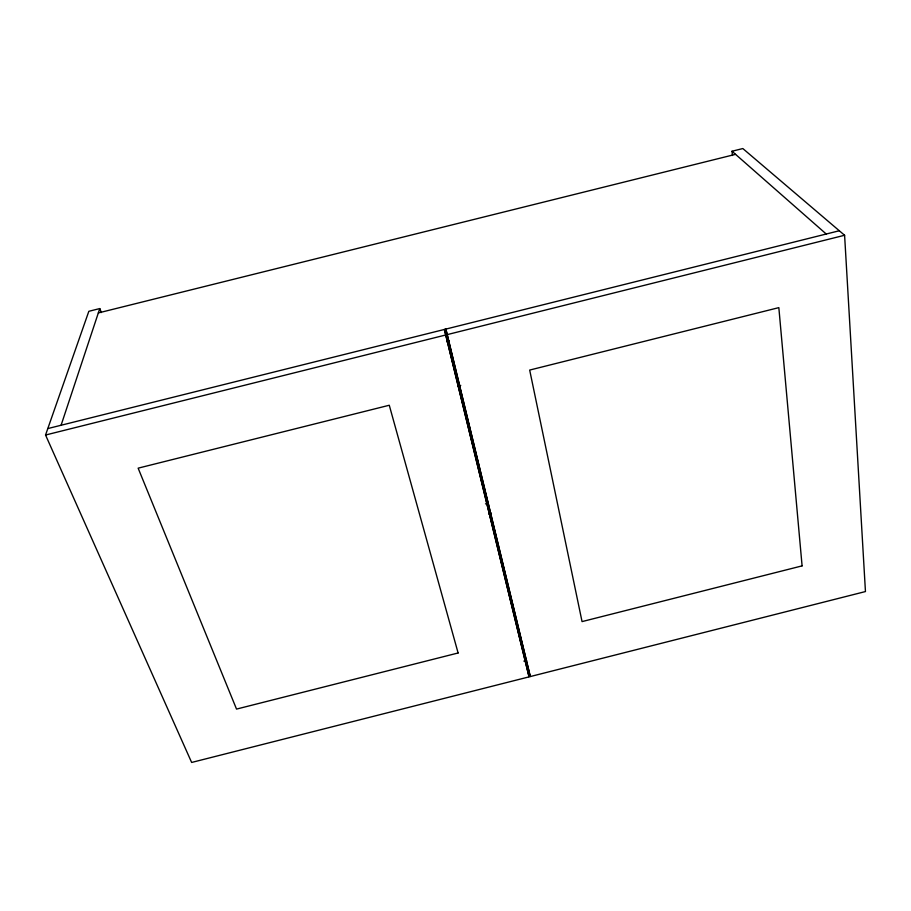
<?xml version="1.0" encoding="UTF-8"?>
<svg xmlns="http://www.w3.org/2000/svg" width="911" height="911" viewBox="0 0 911 911"><rect width="100%" height="100%" fill="white"/><g stroke="black" fill="none" stroke-linecap="round" stroke-linejoin="round"><path stroke-width="1.37" d="M61.083 425.255L99.777 308.567L88.834 311.3L45.55 435.025L191.64 762.45L529.063 676.873L444.397 329.452L529.063 676.873M523.859 661.124L526.615 660.429M530.304 676.554L445.855 329.087L530.304 676.554L865.45 591.558L844.599 235.266L742.829 148.55L732.011 151.237L732.455 155.485M485.472 503.874L488.228 503.179M488.649 513.884L491.405 513.189M47.805 428.569L839.304 230.756M45.55 435.025L445.946 334.929M447.415 334.565L844.599 235.266M446.584 341.636L449.339 340.942M458.017 386.07L460.772 385.376M98.331 312.94L735.553 154.335M732.011 151.237L826.231 234.013M99.777 308.567L101.36 312.541M458.108 652.982L236.53 709.088L138.142 468.163L389.27 405.247L458.108 652.982M802.09 565.879L582.049 621.598L529.678 370.071L778.837 307.633L802.09 565.879"/></g></svg>
